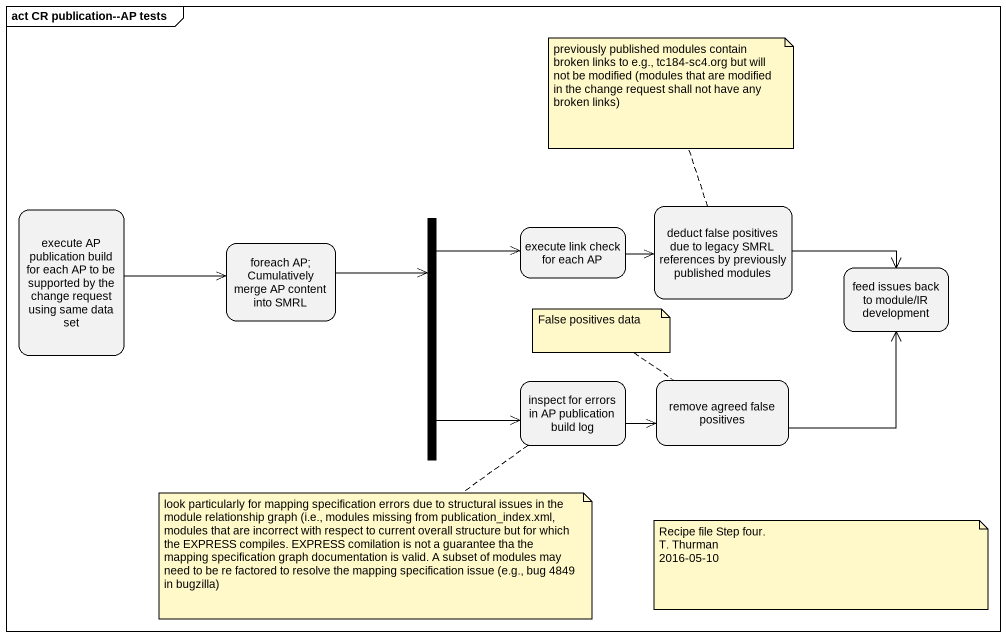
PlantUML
@startuml
mainframe act CR publication--AP tests
hide empty description
state "execute AP publication build for each AP to be supported by the change request using same data set" as execute_AP_publication
state fork1 <<fork>>
state "execute link check for each AP" as execute_link_check_for_each
state "deduct false positives due to legacy SMRL references by previously published modules" as deduct_false_positives_due
state "foreach AP; Cumulatively merge AP content into SMRL" as foreach_AP_Cumulatively
state "feed issues back to module/IR development" as feed_issues_back_to_module
state "inspect for errors in AP publication build log" as inspect_for_errors_in_AP
state "remove agreed false positives" as remove_agreed_false
execute_AP_publication -right-> foreach_AP_Cumulatively
fork1 -up-> execute_link_check_for_each
fork1 -right-> inspect_for_errors_in_AP
execute_link_check_for_each -right-> deduct_false_positives_due
deduct_false_positives_due -right-> feed_issues_back_to_module
foreach_AP_Cumulatively -right-> fork1
inspect_for_errors_in_AP -right-> remove_agreed_false
remove_agreed_false -up-> feed_issues_back_to_module
note top of deduct_false_positives_due : previously published modules contain broken links to e.g., tc184-sc4.org but will not be modified (modules that are modified in the change request shall not have any broken links)
note top of remove_agreed_false : False positives data
note bottom of inspect_for_errors_in_AP : look particularly for mapping specification errors due to structural issues in the module relationship graph (i.e., modules missing from publication_index.xml, modules that are incorrect with respect to current overall structure but for which the EXPRESS compiles. EXPRESS comilation is not a guarantee tha the mapping specification graph documentation is valid. A subset of modules may need to be re factored to resolve the mapping specification issue (e.g., bug 4849 in bugzilla)
note as N4
  Recipe file Step four.
  T. Thurman
  2016-05-10
end note
@enduml
